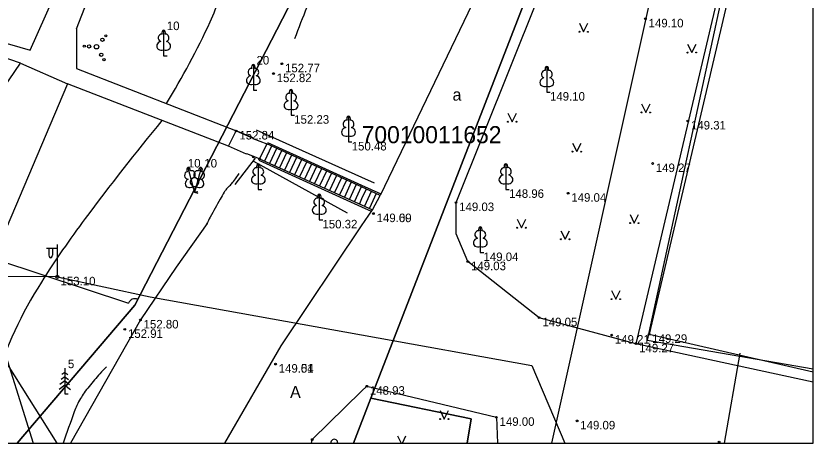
# Model space of a CAD drawing. Extents: x 635408 to 635605, y 303897 to 304038.
# Drawn here: x 635479.77 to 635526.42, y 303931.56 to 303956.55 of the extents above; entities that cross this region are included whole.
import ezdxf

# ---------------------------------------------------------------- set-up
doc = ezdxf.new("R2010")
doc.units = 0
for name, color, linetype in [('APGS_ELEM_####_####_#', 7, 'Continuous'), ('APGS_VADP_ZSPR_####_#', 7, 'Continuous'), ('BUVE_BDET_####_####_#', 7, 'Continuous'), ('BUVE_EKAS_####_####_#', 7, 'Continuous'), ('BUVE_EKAS_VEKT_####_#', 7, 'Continuous'), ('CELI_CAPM_####_####_#', 7, 'Continuous'), ('CELI_CMAL_####_####_#', 7, 'Continuous'), ('CELI_CSEG_####_TKST_#', 7, 'Continuous'), ('CELI_KAPN_####_####_#', 7, 'Continuous'), ('CELI_TAKA_####_####_#', 7, 'Continuous'), ('ELEK_VADP_ZSPR_TKST_#', 7, 'Continuous'), ('GAZE_VADP_ZSPD_####_#', 7, 'Continuous'), ('NORB_ELEM_####_####_#', 7, 'Continuous'), ('NORB_MARG_MMET_####_#', 7, 'Continuous'), ('NORB_ZOGS_KONT_####_#', 7, 'Continuous'), ('RAMI_PLAN_####_TKST_#', 7, 'Continuous'), ('RELJ_AATZ_####_TKST_#', 7, 'Continuous'), ('RELJ_ELEM_####_####_#', 7, 'Continuous'), ('RELJ_HORZ_PAMT_####_#', 7, 'Continuous'), ('RELJ_NOGA_####_####_#', 7, 'Continuous'), ('ROBZ_PROJ_####_####_#', 7, 'Continuous'), ('ROBZ_UZMR_####_####_#', 7, 'Continuous'), ('ROBZ_UZMR_####_TKST_#', 7, 'Continuous'), ('SAKT_VADP_KABE_####_#', 7, 'Continuous'), ('SAKT_VADV_OPTK_####_#', 7, 'Continuous'), ('SILT_VADP_UDEN_####_#', 7, 'Continuous'), ('TERT_DIAM_####_TKST_#', 7, 'Continuous'), ('TERT_ELEM_####_####_#', 7, 'Continuous')]:
    doc.layers.add(name, color=color, linetype=linetype)

msp = doc.modelspace()

# ---------------------------------------------------------------- linework, layer by layer
at = {"layer": 'APGS_ELEM_####_####_#'}
for p, q in [((635482.19, 303942.951), (635481.555, 303942.946)), ((635481.69, 303942.947), (635481.69, 303942.555)), ((635481.9, 303942.949), (635481.9, 303942.555)), ((635482.19, 303941.284), (635482.19, 303943.167))]:
    msp.add_line(p, q, dxfattribs=at)
msp.add_circle((635482.19, 303941.284), 0.09, dxfattribs=at)
msp.add_ellipse((635481.795, 303942.555), major_axis=(0, 0.151), ratio=0.695971, start_param=1.570796, end_param=4.712389, dxfattribs=at)
at = {"layer": 'APGS_VADP_ZSPR_####_#'}
for points in [[(635482.203, 303941.294), (635470.174, 303941.26), (635462.951, 303947.959), (635453.063, 303951.284)], [(635482.201, 303941.293), (635482.206, 303941.293), (635487.616, 303940.111)]]:
    msp.add_lwpolyline(points, dxfattribs=at)
at = {"layer": 'BUVE_BDET_####_####_#'}
for p, q in [((635526.422, 303981.489), (635516.059, 303937.367)), ((635494.442, 303949.059), (635494.028, 303948.18)), ((635494.733, 303948.927), (635494.32, 303948.049)), ((635500, 303946.541), (635494.442, 303949.059)), ((635495.024, 303948.795), (635494.611, 303947.918)), ((635495.316, 303948.663), (635494.904, 303947.787)), ((635495.607, 303948.531), (635495.195, 303947.656)), ((635494.028, 303948.18), (635500, 303945.498)), ((635495.899, 303948.399), (635495.488, 303947.525)), ((635496.191, 303948.267), (635495.779, 303947.394)), ((635496.482, 303948.135), (635496.072, 303947.262)), ((635496.773, 303948.003), (635496.363, 303947.131)), ((635497.066, 303947.87), (635496.656, 303947)), ((635497.356, 303947.739), (635496.947, 303946.869)), ((635497.648, 303947.606), (635497.239, 303946.738)), ((635497.94, 303947.474), (635497.531, 303946.607)), ((635498.231, 303947.342), (635497.823, 303946.476)), ((635498.522, 303947.21), (635498.115, 303946.345)), ((635498.815, 303947.078), (635498.407, 303946.213)), ((635499.106, 303946.946), (635498.699, 303946.082)), ((635499.397, 303946.814), (635498.991, 303945.951)), ((635499.689, 303946.682), (635499.283, 303945.82)), ((635499.98, 303946.55), (635499.575, 303945.689)), ((635501.081, 303946.051), (635500, 303946.541)), ((635500.272, 303946.418), (635500, 303945.84)), ((635500.564, 303946.285), (635500.159, 303945.427)), ((635500.855, 303946.154), (635500.451, 303945.296)), ((635500, 303945.84), (635499.867, 303945.558)), ((635500.635, 303945.213), (635501.081, 303946.051)), ((635500, 303945.498), (635500.635, 303945.213))]:
    msp.add_line(p, q, dxfattribs=at)
for points in [[(635494.493, 303949.137), (635500, 303946.653)], [(635493.984, 303948.108), (635500, 303945.374)], [(635491.985, 303931.556), (635495.288, 303937.236), (635500, 303944.266)], [(635526.422, 303935.11), (635516.059, 303937.367)]]:
    msp.add_lwpolyline(points, dxfattribs=at)
at = {"layer": 'BUVE_EKAS_####_####_#'}
for p, q in [((635526.422, 303978.777), (635516.826, 303937.919)), ((635516.826, 303937.919), (635526.422, 303935.731))]:
    msp.add_line(p, q, dxfattribs=at)
at = {"layer": 'BUVE_EKAS_VEKT_####_#'}
msp.add_line((635526.422, 303935.904), (635526.422, 303982.314), dxfattribs=at)
msp.add_lwpolyline([(635526.422, 303982.314), (635516.72, 303937.579), (635526.422, 303935.904)], dxfattribs=at)
at = {"layer": 'CELI_CAPM_####_####_#'}
for points in [[(635516.059, 303937.367), (635510.395, 303938.891), (635506.217, 303942.172), (635505.532, 303943.798), (635505.524, 303945.63), (635510.307, 303957.572), (635511.524, 303960.86), (635517.288, 303976.961), (635521.237, 303988.395), (635522.76, 303990.827), (635526.422, 303991.103)], [(635518.496, 303990.661), (635515.154, 303981.422), (635508.332, 303962.292), (635506.461, 303957.231), (635501.081, 303946.051)], [(635493.627, 303949.383), (635494.442, 303949.059)], [(635494.028, 303948.18), (635493.275, 303948.481)], [(635500, 303934.591), (635500.299, 303934.883), (635507.887, 303933.063), (635507.962, 303931.556)], [(635497.06, 303931.556), (635497.106, 303931.76), (635500, 303934.591)]]:
    msp.add_lwpolyline(points, dxfattribs=at)
at = {"layer": 'CELI_CMAL_####_####_#'}
for points in [[(635483.317, 303955.805), (635496.658, 303990.013)], [(635476.672, 303955.689), (635480.606, 303954.54), (635486.226, 303967.152)], [(635483.317, 303955.805), (635483.317, 303953.469), (635492.623, 303949.856)], [(635473.45, 303947.771), (635477.15, 303949.565), (635480.03, 303953.779), (635476.445, 303955.019)], [(635492.213, 303948.928), (635482.782, 303952.573), (635473.847, 303931.556)], [(635500, 303946.653), (635501.117, 303946.149)], [(635500, 303945.374), (635500.558, 303945.12)], [(635500, 303944.266), (635500.635, 303945.213)]]:
    msp.add_lwpolyline(points, dxfattribs=at)
at = {"layer": 'CELI_KAPN_####_####_#'}
for p, q in [((635492.213, 303948.928), (635492.658, 303949.821)), ((635492.658, 303949.821), (635493.632, 303949.396)), ((635493.265, 303948.456), (635492.213, 303948.928))]:
    msp.add_line(p, q, dxfattribs=at)
at = {"layer": 'CELI_TAKA_####_####_#'}
msp.add_lwpolyline([(635480.03, 303953.779), (635482.782, 303952.573)], dxfattribs=at)
at = {"layer": 'ELEK_VADP_ZSPR_TKST_#'}
for points in [[(635487.616, 303940.111), (635500, 303937.88)], [(635500, 303937.88), (635509.962, 303936.086), (635511.9, 303931.556)]]:
    msp.add_lwpolyline(points, dxfattribs=at)
at = {"layer": 'GAZE_VADP_ZSPD_####_#'}
msp.add_line((635511.141, 303931.556), (635519.467, 303969.052), dxfattribs=at)
at = {"layer": 'NORB_ELEM_####_####_#'}
msp.add_line((635498.197, 303931.556), (635498.599, 303931.556), dxfattribs=at)
msp.add_arc((635498.398, 303931.573), 0.202, 355.1812, 184.8188, dxfattribs=at)
at = {"layer": 'NORB_MARG_MMET_####_#'}
for points in [[(635493.639, 303949.413), (635492.623, 303949.856)], [(635493.27, 303948.466), (635492.213, 303948.928)]]:
    msp.add_lwpolyline(points, dxfattribs=at)
at = {"layer": 'NORB_ZOGS_KONT_####_#'}
for p, q in [((635498.385, 303931.556), (635498.398, 303931.573)), ((635498.398, 303931.573), (635498.47, 303931.556))]:
    msp.add_line(p, q, dxfattribs=at)
at = {"layer": 'RAMI_PLAN_####_TKST_#'}
for p, q in [((635526.422, 303931.556), (635526.422, 304027.057)), ((635526.422, 303931.556), (635526.422, 304027.057)), ((635418.482, 303931.571), (635526.422, 303931.556)), ((635418.482, 303931.571), (635526.422, 303931.556))]:
    msp.add_line(p, q, dxfattribs=at)
at = {"layer": 'RELJ_ELEM_####_####_#'}
for centre in [(635516.611, 303956.384), (635495.331, 303953.754), (635494.842, 303953.179), (635519.092, 303950.406), (635492.658, 303949.821), (635493.663, 303948.299), (635494.028, 303948.18), (635517.033, 303947.915), (635512.088, 303946.178), (635505.524, 303945.63), (635500.692, 303944.984), (635506.217, 303942.172), (635487.053, 303938.762), (635510.395, 303938.891), (635486.138, 303938.21), (635514.636, 303937.872), (635516.826, 303937.919), (635516.059, 303937.367), (635494.96, 303936.176), (635500.299, 303934.883), (635507.887, 303933.063), (635512.612, 303932.854), (635497.106, 303931.76), (635520.924, 303931.621)]:
    msp.add_circle(centre, 0.05, dxfattribs=at)
at = {"layer": 'RELJ_HORZ_PAMT_####_#'}
for centre, radius, start, end in [((635478.112, 303962.186), 14.326, 335.3458, 347.6274), ((635959.763, 303777.751), 496.488, 158.60045, 159.05628), ((635450.37, 303974.919), 44.851, 328.4136, 335.3458), ((635608.426, 303851.693), 155.488, 140.57697, 143.26721), ((635488.131, 303950.289), 5.551, 321.0667, 324.6863), ((635489.123, 303949.586), 4.335, 324.6863, 328.7823), ((635493.341, 303945.407), 1.613, 131.7312, 143.1459), ((635491.194, 303947.815), 1.613, 311.7312, 321.0667), ((635503.76, 303939.067), 13.81, 148.7307, 150.7075), ((635493.436, 303945.336), 1.731, 143.1459, 148.7307), ((635569.156, 303902.379), 88.794, 150.70746, 151.47685), ((635531.39, 303909.182), 59.366, 143.26721, 147.6217), ((635502.96, 303938.355), 13.453, 151.4769, 153.4536), ((635502.351, 303927.596), 24.981, 147.6217, 162.5347), ((635490.58, 303930.379), 7.886, 134.3597, 138.3866), ((635503.15, 303919.214), 24.698, 138.3866, 140.6616), ((635487.382, 303931.92), 4.443, 144.6884, 149.6852), ((635489.338, 303930.534), 6.839, 140.6616, 144.6884), ((635488.059, 303931.524), 5.227, 149.6852, 154.682), ((635487.204, 303931.928), 4.282, 154.682, 160.2035), ((635650.142, 303873.278), 177.453, 160.20348, 160.82755)]:
    msp.add_arc(centre, radius, start, end, dxfattribs=at)
at = {"layer": 'RELJ_NOGA_####_####_#'}
for p, q in [((635493.821, 303949.881), (635500, 303947.109)), ((635493.666, 303948.056), (635499.154, 303945.036)), ((635500, 303947.109), (635500.736, 303946.779))]:
    msp.add_line(p, q, dxfattribs=at)
for points in [[(635493.768, 303948.23), (635492.573, 303946.68)], [(635490.953, 303944.404), (635489.147, 303941.851), (635487.053, 303938.762), (635482.963, 303931.556)]]:
    msp.add_lwpolyline(points, dxfattribs=at)
at = {"layer": 'ROBZ_PROJ_####_####_#'}
msp.add_line((635499.515, 303931.556), (635506.172, 303931.556), dxfattribs=at)
msp.add_lwpolyline([(635506.172, 303931.556), (635506.41, 303932.97), (635500.53, 303934.19), (635499.515, 303931.556)], dxfattribs=at)
at = {"layer": 'ROBZ_UZMR_####_####_#'}
for p, q in [((635486.892, 303939.963), (635515.348, 303995.137)), ((635437.927, 303955.649), (635486.364, 303939.747)), ((635479.843, 303931.556), (635499.515, 303931.556))]:
    msp.add_line(p, q, dxfattribs=at)
for points in [[(635514.346, 304027.057), (635418.482, 304027.057), (635418.482, 303931.556), (635479.843, 303931.556)], [(635514.346, 304027.057), (635418.482, 304027.057), (635418.482, 303931.556), (635479.843, 303931.556)], [(635479.843, 303931.556), (635486.72, 303939.63), (635515.52, 303995.47), (635514.784, 304015.277), (635514.346, 304027.057)], [(635479.843, 303931.556), (635486.72, 303939.63), (635515.52, 303995.47), (635514.784, 304015.277), (635514.346, 304027.057)], [(635519.276, 304027.057), (635514.784, 304015.277), (635515.52, 303995.47), (635486.72, 303939.63), (635479.843, 303931.556)], [(635499.515, 303931.556), (635500.53, 303934.19), (635526.422, 304000.908)], [(635526.422, 304000.908), (635500.53, 303934.19), (635506.41, 303932.97), (635506.172, 303931.556)], [(635506.172, 303931.556), (635526.422, 303931.556), (635526.422, 304000.908)]]:
    msp.add_lwpolyline(points, dxfattribs=at)
msp.add_arc((635486.72, 303939.63), 0.375, 62.7172, 161.8243, dxfattribs=at)
at = {"layer": 'SAKT_VADP_KABE_####_#'}
msp.add_lwpolyline([(635522.141, 303936.814), (635521.217, 303931.556)], dxfattribs=at)
at = {"layer": 'SAKT_VADV_OPTK_####_#'}
msp.add_lwpolyline([(635470.938, 303949.366), (635482.162, 303931.556)], dxfattribs=at)
at = {"layer": 'SILT_VADP_UDEN_####_#'}
msp.add_line((635477.15, 303943.057), (635480.775, 303931.556), dxfattribs=at)
at = {"layer": 'TERT_ELEM_####_####_#'}
for p, q in [((635512.745, 303956.123), (635512.995, 303955.623)), ((635512.995, 303955.623), (635513.245, 303956.123)), ((635488.41, 303954.569), (635488.41, 303954.222)), ((635519.081, 303954.909), (635519.331, 303954.409)), ((635519.331, 303954.409), (635519.581, 303954.909)), ((635488.41, 303954.222), (635488.61, 303954.222)), ((635493.662, 303952.556), (635493.662, 303952.209)), ((635493.662, 303952.209), (635493.862, 303952.209)), ((635510.84, 303952.441), (635510.84, 303952.094)), ((635510.84, 303952.094), (635511.04, 303952.094)), ((635516.385, 303951.402), (635516.635, 303950.902)), ((635516.635, 303950.902), (635516.885, 303951.402)), ((635495.869, 303951.09), (635495.869, 303950.743)), ((635495.869, 303950.743), (635496.069, 303950.743)), ((635508.566, 303950.862), (635508.816, 303950.362)), ((635508.816, 303950.362), (635509.066, 303950.862)), ((635499.233, 303949.527), (635499.233, 303949.18)), ((635499.233, 303949.18), (635499.433, 303949.18)), ((635512.341, 303949.109), (635512.591, 303948.609)), ((635512.591, 303948.609), (635512.841, 303949.109)), ((635490.129, 303946.568), (635490.219, 303946.233)), ((635490.309, 303946.568), (635490.219, 303946.233)), ((635493.952, 303946.741), (635493.952, 303946.394)), ((635508.445, 303946.751), (635508.445, 303946.404)), ((635490.219, 303946.233), (635490.412, 303946.285)), ((635490.219, 303946.233), (635490.412, 303946.181)), ((635493.952, 303946.394), (635494.152, 303946.394)), ((635508.445, 303946.404), (635508.645, 303946.404)), ((635497.52, 303944.965), (635497.52, 303944.618)), ((635515.711, 303944.927), (635515.961, 303944.427)), ((635515.961, 303944.427), (635516.211, 303944.927)), ((635497.52, 303944.618), (635497.72, 303944.618)), ((635509.105, 303944.657), (635509.355, 303944.157)), ((635509.355, 303944.157), (635509.605, 303944.657)), ((635511.667, 303943.983), (635511.917, 303943.483)), ((635511.917, 303943.483), (635512.167, 303943.983)), ((635506.946, 303943.053), (635506.946, 303942.706)), ((635506.946, 303942.706), (635507.146, 303942.706)), ((635514.632, 303940.476), (635514.882, 303939.976)), ((635514.882, 303939.976), (635515.132, 303940.476)), ((635482.622, 303935.94), (635482.622, 303934.44)), ((635482.622, 303935.44), (635482.406, 303935.282)), ((635482.622, 303935.69), (635482.446, 303935.562)), ((635482.622, 303935.69), (635482.796, 303935.562)), ((635482.622, 303935.44), (635482.838, 303935.282)), ((635482.622, 303934.94), (635482.29, 303934.696)), ((635482.622, 303935.19), (635482.344, 303934.986)), ((635482.622, 303935.19), (635482.9, 303934.986)), ((635482.622, 303934.94), (635482.956, 303934.696)), ((635482.622, 303934.44), (635482.822, 303934.44)), ((635504.59, 303933.462), (635504.84, 303932.962)), ((635504.84, 303932.962), (635505.09, 303933.462)), ((635502.096, 303931.978), (635502.307, 303931.556)), ((635502.385, 303931.556), (635502.596, 303931.978))]:
    msp.add_line(p, q, dxfattribs=at)
for points in [[(635488.41, 303955.722), (635488.41, 303954.569)], [(635488.5, 303955.49), (635488.499, 303955.491)], [(635493.662, 303953.709), (635493.662, 303952.556)], [(635510.84, 303953.594), (635510.84, 303952.441)], [(635493.752, 303953.477), (635493.751, 303953.478)], [(635510.93, 303953.362), (635510.929, 303953.363)], [(635495.869, 303952.243), (635495.869, 303951.09)], [(635495.959, 303952.011), (635495.958, 303952.012)], [(635499.233, 303950.68), (635499.233, 303949.527)], [(635499.323, 303950.448), (635499.322, 303950.449)], [(635489.831, 303947.682), (635490.129, 303946.568)], [(635489.977, 303947.481), (635489.976, 303947.481)], [(635490.607, 303947.682), (635490.309, 303946.568)], [(635493.952, 303947.894), (635493.952, 303946.741)], [(635494.042, 303947.662), (635494.041, 303947.663)], [(635508.445, 303947.904), (635508.445, 303946.751)], [(635508.535, 303947.672), (635508.534, 303947.673)], [(635490.634, 303947.434), (635490.633, 303947.435)], [(635497.52, 303946.118), (635497.52, 303944.965)], [(635497.61, 303945.886), (635497.609, 303945.887)], [(635506.946, 303944.206), (635506.946, 303943.053)], [(635507.036, 303943.974), (635507.035, 303943.975)]]:
    msp.add_lwpolyline(points, dxfattribs=at)
for centre, radius in [((635485.026, 303955.385), 0.064), ((635512.745, 303955.623), 0.028), ((635513.245, 303955.623), 0.0263), ((635484.83, 303955.154), 0.096), ((635483.764, 303954.78), 0.064), ((635484.048, 303954.767), 0.096), ((635484.482, 303954.746), 0.128), ((635484.758, 303954.279), 0.096), ((635484.916, 303953.99), 0.064), ((635519.081, 303954.409), 0.028), ((635519.581, 303954.409), 0.0263), ((635516.385, 303950.902), 0.028), ((635516.885, 303950.902), 0.0263), ((635508.566, 303950.362), 0.028), ((635509.066, 303950.362), 0.0263), ((635512.341, 303948.609), 0.028), ((635512.841, 303948.609), 0.0263), ((635515.711, 303944.427), 0.028), ((635516.211, 303944.427), 0.0263), ((635509.105, 303944.157), 0.028), ((635509.605, 303944.157), 0.0263), ((635511.667, 303943.483), 0.028), ((635512.167, 303943.483), 0.0263), ((635514.632, 303939.976), 0.028), ((635515.132, 303939.976), 0.0263), ((635504.59, 303932.962), 0.028), ((635505.09, 303932.962), 0.0263)]:
    msp.add_circle(centre, radius, dxfattribs=at)
for centre, major_axis, ratio, start_param, end_param in [((635488.282, 303955.277), (-0.039, -0.212), 0.861323, 3.141593, 6.283185), ((635488.41, 303955.572), (0, -0.15), 0.707107, 3.14537, 5.287485), ((635488.41, 303955.572), (0, -0.15), 0.707107, 0.995701, 3.137816), ((635488.538, 303955.277), (0.039, -0.212), 0.861323, 0, 3.141593), ((635488.32, 303954.815), (0.307, 0.095), 0.814445, 1.570796, 4.752015), ((635488.5, 303954.815), (-0.307, 0.095), 0.814445, 1.531171, 4.712389), ((635493.662, 303953.559), (0, -0.15), 0.707107, 3.14537, 5.287485), ((635493.662, 303953.559), (0, -0.15), 0.707107, 0.995701, 3.137816), ((635510.84, 303953.444), (0, -0.15), 0.707107, 3.14537, 5.287485), ((635510.84, 303953.444), (0, -0.15), 0.707107, 0.995701, 3.137816), ((635493.534, 303953.264), (-0.039, -0.212), 0.861323, 3.141593, 6.283185), ((635493.79, 303953.264), (0.039, -0.212), 0.861323, 0, 3.141593), ((635510.712, 303953.149), (-0.039, -0.212), 0.861323, 3.141593, 6.283185), ((635510.968, 303953.149), (0.039, -0.212), 0.861323, 0, 3.141593), ((635493.572, 303952.802), (0.307, 0.095), 0.814445, 1.570796, 4.752015), ((635493.752, 303952.802), (-0.307, 0.095), 0.814445, 1.531171, 4.712389), ((635510.75, 303952.687), (0.307, 0.095), 0.814445, 1.570796, 4.752015), ((635510.93, 303952.687), (-0.307, 0.095), 0.814445, 1.531171, 4.712389), ((635495.869, 303952.093), (0, -0.15), 0.707107, 3.14537, 5.287485), ((635495.869, 303952.093), (0, -0.15), 0.707107, 0.995701, 3.137816), ((635495.741, 303951.798), (-0.039, -0.212), 0.861323, 3.141593, 6.283185), ((635495.997, 303951.798), (0.039, -0.212), 0.861323, 0, 3.141593), ((635495.779, 303951.336), (0.307, 0.095), 0.814445, 1.570796, 4.752015), ((635495.959, 303951.336), (-0.307, 0.095), 0.814445, 1.531171, 4.712389), ((635499.105, 303950.235), (-0.039, -0.212), 0.861323, 3.141593, 6.283185), ((635499.233, 303950.53), (0, -0.15), 0.707107, 3.14537, 5.287485), ((635499.233, 303950.53), (0, -0.15), 0.707107, 0.995701, 3.137816), ((635499.361, 303950.235), (0.039, -0.212), 0.861323, 0, 3.141593), ((635499.143, 303949.773), (0.307, 0.095), 0.814445, 1.570796, 4.752015), ((635499.323, 303949.773), (-0.307, 0.095), 0.814445, 1.531171, 4.712389), ((635489.87, 303947.537), (0.039, -0.145), 0.707107, 3.14537, 5.287485), ((635489.869, 303947.537), (0.039, -0.145), 0.707107, 0.995701, 3.137816), ((635490.07, 303947.285), (0.092, -0.195), 0.861323, 0, 3.141593), ((635490.368, 303947.285), (-0.092, -0.195), 0.861323, 3.141593, 6.283185), ((635490.569, 303947.537), (-0.039, -0.145), 0.707107, 3.14537, 5.287485), ((635490.568, 303947.537), (-0.039, -0.145), 0.707107, 0.995701, 3.137816), ((635493.824, 303947.449), (-0.039, -0.212), 0.861323, 3.141593, 6.283185), ((635493.952, 303947.744), (0, -0.15), 0.707107, 3.14537, 5.287485), ((635493.952, 303947.744), (0, -0.15), 0.707107, 0.995701, 3.137816), ((635494.08, 303947.449), (0.039, -0.212), 0.861323, 0, 3.141593), ((635508.317, 303947.459), (-0.039, -0.212), 0.861323, 3.141593, 6.283185), ((635508.445, 303947.754), (0, -0.15), 0.707107, 3.14537, 5.287485), ((635508.445, 303947.754), (0, -0.15), 0.707107, 0.995701, 3.137816), ((635508.573, 303947.459), (0.039, -0.212), 0.861323, 0, 3.141593), ((635489.822, 303947.219), (0.018, -0.215), 0.861323, 3.141593, 6.283185), ((635490.286, 303946.829), (0.321, 0.012), 0.814445, 1.570796, 4.752015), ((635490.152, 303946.829), (-0.321, 0.012), 0.814445, 1.531171, 4.712389), ((635490.616, 303947.219), (-0.018, -0.215), 0.861323, 0, 3.141593), ((635493.862, 303946.987), (0.307, 0.095), 0.814445, 1.570796, 4.752015), ((635494.042, 303946.987), (-0.307, 0.095), 0.814445, 1.531171, 4.712389), ((635508.355, 303946.997), (0.307, 0.095), 0.814445, 1.570796, 4.752015), ((635508.535, 303946.997), (-0.307, 0.095), 0.814445, 1.531171, 4.712389), ((635489.979, 303946.783), (0.272, 0.171), 0.814445, 1.570796, 4.752015), ((635490.459, 303946.783), (-0.272, 0.171), 0.814445, 1.531171, 4.712389), ((635497.52, 303945.968), (0, -0.15), 0.707107, 3.14537, 5.287485), ((635497.52, 303945.968), (0, -0.15), 0.707107, 0.995701, 3.137816), ((635497.392, 303945.673), (-0.039, -0.212), 0.861323, 3.141593, 6.283185), ((635497.648, 303945.673), (0.039, -0.212), 0.861323, 0, 3.141593), ((635497.43, 303945.211), (0.307, 0.095), 0.814445, 1.570796, 4.752015), ((635497.61, 303945.211), (-0.307, 0.095), 0.814445, 1.531171, 4.712389), ((635506.818, 303943.761), (-0.039, -0.212), 0.861323, 3.141593, 6.283185), ((635506.946, 303944.056), (0, -0.15), 0.707107, 3.14537, 5.287485), ((635506.946, 303944.056), (0, -0.15), 0.707107, 0.995701, 3.137816), ((635507.074, 303943.761), (0.039, -0.212), 0.861323, 0, 3.141593), ((635506.856, 303943.299), (0.307, 0.095), 0.814445, 1.570796, 4.752015), ((635507.036, 303943.299), (-0.307, 0.095), 0.814445, 1.531171, 4.712389)]:
    msp.add_ellipse(centre, major_axis=major_axis, ratio=ratio, start_param=start_param, end_param=end_param, dxfattribs=at)

# ---------------------------------------------------------------- texts
at = {"layer": 'CELI_CSEG_####_TKST_#'}
for s, p in [('a', (635505.32, 303951.596)), ('A', (635495.812, 303934.195))]:
    msp.add_text(s, height=0.7, dxfattribs=at).set_placement(p)
at = {"layer": 'RELJ_AATZ_####_TKST_#'}
for s, p in [(' 149.10', (635516.611, 303955.884)), (' 152.77', (635495.331, 303953.254)), (' 152.82', (635494.842, 303952.679)), (' 149.10', (635510.84, 303951.594)), (' 152.23', (635495.869, 303950.243)), (' 149.31', (635519.092, 303949.906)), (' 152.84', (635492.658, 303949.321)), (' 150.48', (635499.233, 303948.68)), (' 149.27', (635517.033, 303947.415)), (' 148.96', (635508.445, 303945.904)), (' 149.04', (635512.088, 303945.678)), (' 149.03', (635505.524, 303945.13)), (' 149.09', (635500.692, 303944.484)), (' 149.60', (635500.692, 303944.484)), (' 150.32', (635497.52, 303944.118)), (' 149.04', (635506.946, 303942.206)), (' 149.03', (635506.217, 303941.672)), (' 153.10', (635482.19, 303940.784)), (' 152.80', (635487.053, 303938.262)), (' 149.05', (635510.395, 303938.391)), (' 152.91', (635486.138, 303937.71)), (' 149.21', (635514.636, 303937.372)), (' 149.29', (635516.826, 303937.419)), (' 149.27', (635516.059, 303936.867)), (' 149.01', (635494.96, 303935.676)), (' 149.54', (635494.96, 303935.676)), (' 148.93', (635500.299, 303934.383)), (' 149.00', (635507.887, 303932.563)), (' 149.09', (635512.612, 303932.354))]:
    msp.add_text(s, height=0.5, dxfattribs=at).set_placement(p)
at = {"layer": 'ROBZ_UZMR_####_TKST_#'}
msp.add_text('70010011652', height=1, dxfattribs=at).set_placement((635500.003, 303949.103))
at = {"layer": 'TERT_DIAM_####_TKST_#'}
for s, p in [(' 10', (635488.41, 303955.722)), (' 20', (635493.662, 303953.709)), ('10', (635489.831, 303947.682)), (' 10', (635490.607, 303947.682)), (' 5', (635482.622, 303935.94))]:
    msp.add_text(s, height=0.5, rotation=360, dxfattribs=at).set_placement(p)

doc.saveas('drawing.dxf')
